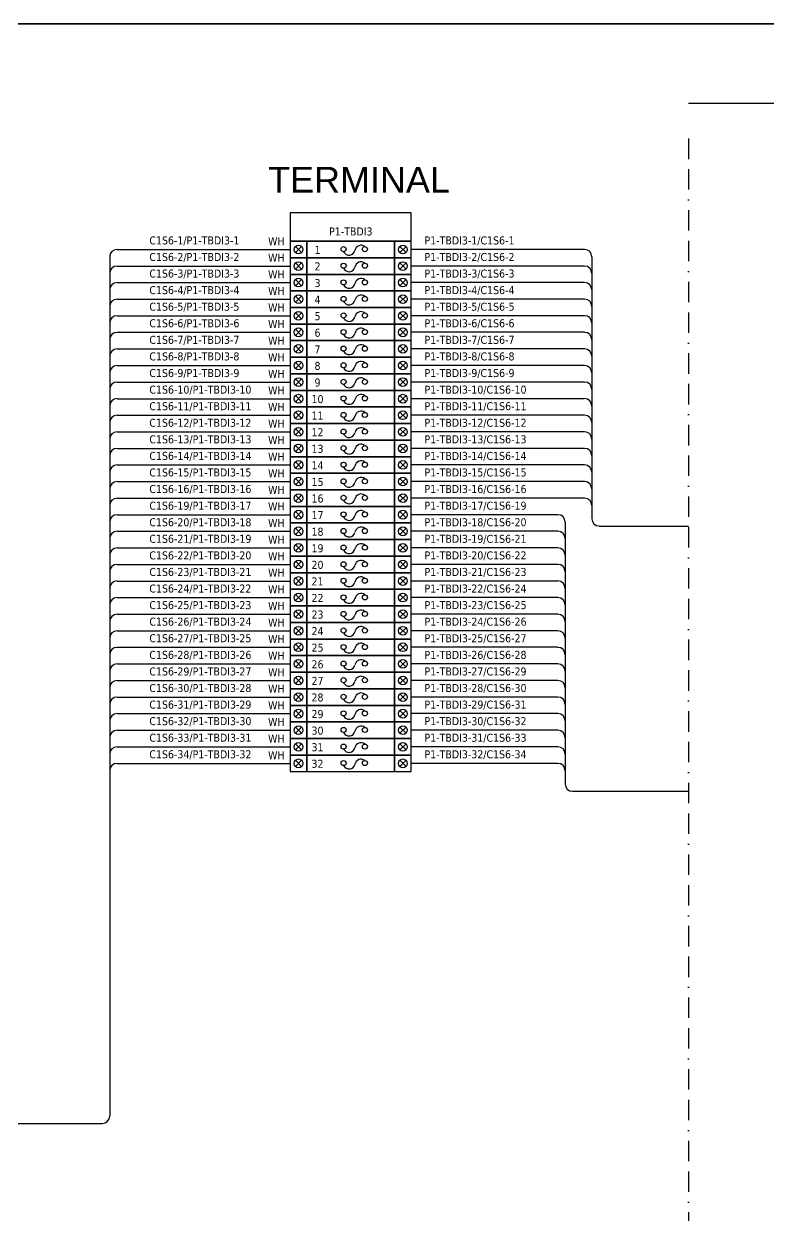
# Model space of a CAD drawing. Header units: millimetres. Extents: x 0 to 62600, y 0 to 14837.
# Drawn here: x 26452 to 27377, y 13240 to 14721 of the extents above; entities that cross this region are included whole.
import ezdxf
from ezdxf.enums import TextEntityAlignment as Align

# ---------------------------------------------------------------- set-up
doc = ezdxf.new("R2010")
doc.units = ezdxf.units.MM
doc.linetypes.add('BORDERX2', pattern=[88.9, 25.4, -12.7, 25.4, -12.7, 0, -12.7])
doc.layers.add('HELPPOINT', color=7, linetype='Continuous')
doc.layers.add('x01001-FrameArea', color=2, linetype='BORDERX2')
doc.layers.add('IE-WIRE', color=7, linetype='Continuous', lineweight=25)
doc.layers.add('power', color=7, linetype='Continuous', lineweight=25)
doc.styles.get("Standard").update_dxf_attribs({"font": 'arial.ttf'})
doc.styles.add('Tahoma', font='')
doc.styles.get('Tahoma').set_extended_font_data('Tahoma')

msp = doc.modelspace()

# ---------------------------------------------------------------- linework, layer by layer
msp.add_line((27278, 14622.5), (28054.8, 14622.5))
at = {"color": 1, "ltscale": 25.4}
for p, q in [((26797, 14444.4), (26789.4, 14436.7)), ((26789.4, 14444.4), (26797, 14436.7)), ((26919.1, 14444.4), (26926.8, 14436.7)), ((26926.8, 14444.4), (26919.1, 14436.7)), ((26797, 14423.8), (26789.4, 14416.1)), ((26789.4, 14423.8), (26797, 14416.1)), ((26919.1, 14423.8), (26926.8, 14416.1)), ((26926.8, 14423.8), (26919.1, 14416.1)), ((26797, 14403.2), (26789.4, 14395.5)), ((26789.4, 14403.2), (26797, 14395.5)), ((26919.1, 14403.2), (26926.8, 14395.5)), ((26926.8, 14403.2), (26919.1, 14395.5)), ((26797, 14382.5), (26789.4, 14374.9)), ((26789.4, 14382.5), (26797, 14374.9)), ((26919.1, 14382.5), (26926.8, 14374.9)), ((26926.8, 14382.5), (26919.1, 14374.9)), ((26797, 14361.9), (26789.4, 14354.3)), ((26789.4, 14361.9), (26797, 14354.3)), ((26919.1, 14361.9), (26926.8, 14354.3)), ((26926.8, 14361.9), (26919.1, 14354.3)), ((26797, 14341.3), (26789.4, 14333.7)), ((26789.4, 14341.3), (26797, 14333.7)), ((26919.1, 14341.3), (26926.8, 14333.7)), ((26926.8, 14341.3), (26919.1, 14333.7)), ((26797, 14320.7), (26789.4, 14313)), ((26789.4, 14320.7), (26797, 14313)), ((26919.1, 14320.7), (26926.8, 14313)), ((26926.8, 14320.7), (26919.1, 14313)), ((26797, 14300.1), (26789.4, 14292.4)), ((26789.4, 14300.1), (26797, 14292.4)), ((26919.1, 14300.1), (26926.8, 14292.4)), ((26926.8, 14300.1), (26919.1, 14292.4)), ((26797, 14279.5), (26789.4, 14271.8)), ((26789.4, 14279.5), (26797, 14271.8)), ((26919.1, 14279.5), (26926.8, 14271.8)), ((26926.8, 14279.5), (26919.1, 14271.8)), ((26797, 14258.9), (26789.4, 14251.2)), ((26789.4, 14258.9), (26797, 14251.2)), ((26919.1, 14258.9), (26926.8, 14251.2)), ((26926.8, 14258.9), (26919.1, 14251.2)), ((26797, 14238.3), (26789.4, 14230.6)), ((26789.4, 14238.3), (26797, 14230.6)), ((26919.1, 14238.3), (26926.8, 14230.6)), ((26926.8, 14238.3), (26919.1, 14230.6)), ((26797, 14217.7), (26789.4, 14210)), ((26789.4, 14217.7), (26797, 14210)), ((26919.1, 14217.7), (26926.8, 14210)), ((26926.8, 14217.7), (26919.1, 14210)), ((26797, 14197), (26789.4, 14189.4)), ((26789.4, 14197), (26797, 14189.4)), ((26919.1, 14197), (26926.8, 14189.4)), ((26926.8, 14197), (26919.1, 14189.4)), ((26797, 14176.4), (26789.4, 14168.8)), ((26789.4, 14176.4), (26797, 14168.8)), ((26919.1, 14176.4), (26926.8, 14168.8)), ((26926.8, 14176.4), (26919.1, 14168.8)), ((26797, 14155.8), (26789.4, 14148.1)), ((26789.4, 14155.8), (26797, 14148.1)), ((26919.1, 14155.8), (26926.8, 14148.1)), ((26926.8, 14155.8), (26919.1, 14148.1)), ((26797, 14135.2), (26789.4, 14127.5)), ((26789.4, 14135.2), (26797, 14127.5)), ((26919.1, 14135.2), (26926.8, 14127.5)), ((26926.8, 14135.2), (26919.1, 14127.5)), ((26797, 14114.6), (26789.4, 14106.9)), ((26789.4, 14114.6), (26797, 14106.9)), ((26919.1, 14114.6), (26926.8, 14106.9)), ((26926.8, 14114.6), (26919.1, 14106.9)), ((26797, 14094), (26789.4, 14086.3)), ((26789.4, 14094), (26797, 14086.3)), ((26919.1, 14094), (26926.8, 14086.3)), ((26926.8, 14094), (26919.1, 14086.3)), ((26797, 14073.4), (26789.4, 14065.7)), ((26789.4, 14073.4), (26797, 14065.7)), ((26919.1, 14073.4), (26926.8, 14065.7)), ((26926.8, 14073.4), (26919.1, 14065.7)), ((26797, 14052.8), (26789.4, 14045.1)), ((26789.4, 14052.8), (26797, 14045.1)), ((26919.1, 14052.8), (26926.8, 14045.1)), ((26926.8, 14052.8), (26919.1, 14045.1)), ((26797, 14032.1), (26789.4, 14024.5)), ((26789.4, 14032.1), (26797, 14024.5)), ((26919.1, 14032.1), (26926.8, 14024.5)), ((26926.8, 14032.1), (26919.1, 14024.5)), ((26797, 14011.5), (26789.4, 14003.9)), ((26789.4, 14011.5), (26797, 14003.9)), ((26919.1, 14011.5), (26926.8, 14003.9)), ((26926.8, 14011.5), (26919.1, 14003.9)), ((26797, 13990.9), (26789.4, 13983.3)), ((26789.4, 13990.9), (26797, 13983.3)), ((26919.1, 13990.9), (26926.8, 13983.3)), ((26926.8, 13990.9), (26919.1, 13983.3)), ((26797, 13970.3), (26789.4, 13962.6)), ((26789.4, 13970.3), (26797, 13962.6)), ((26919.1, 13970.3), (26926.8, 13962.6)), ((26926.8, 13970.3), (26919.1, 13962.6)), ((26797, 13949.7), (26789.4, 13942)), ((26789.4, 13949.7), (26797, 13942)), ((26919.1, 13949.7), (26926.8, 13942)), ((26926.8, 13949.7), (26919.1, 13942)), ((26797, 13929.1), (26789.4, 13921.4)), ((26789.4, 13929.1), (26797, 13921.4)), ((26919.1, 13929.1), (26926.8, 13921.4)), ((26926.8, 13929.1), (26919.1, 13921.4)), ((26797, 13908.5), (26789.4, 13900.8)), ((26789.4, 13908.5), (26797, 13900.8)), ((26919.1, 13908.5), (26926.8, 13900.8)), ((26926.8, 13908.5), (26919.1, 13900.8)), ((26797, 13887.9), (26789.4, 13880.2)), ((26789.4, 13887.9), (26797, 13880.2)), ((26919.1, 13887.9), (26926.8, 13880.2)), ((26926.8, 13887.9), (26919.1, 13880.2)), ((26797, 13867.3), (26789.4, 13859.6)), ((26789.4, 13867.3), (26797, 13859.6)), ((26919.1, 13867.3), (26926.8, 13859.6)), ((26926.8, 13867.3), (26919.1, 13859.6)), ((26797, 13846.6), (26789.4, 13839)), ((26789.4, 13846.6), (26797, 13839)), ((26919.1, 13846.6), (26926.8, 13839)), ((26926.8, 13846.6), (26919.1, 13839)), ((26797, 13826), (26789.4, 13818.4)), ((26789.4, 13826), (26797, 13818.4)), ((26919.1, 13826), (26926.8, 13818.4)), ((26926.8, 13826), (26919.1, 13818.4)), ((26797, 13805.4), (26789.4, 13797.7)), ((26789.4, 13805.4), (26797, 13797.7)), ((26919.1, 13805.4), (26926.8, 13797.7)), ((26926.8, 13805.4), (26919.1, 13797.7))]:
    msp.add_line(p, q, dxfattribs=at)
at = {"color": 4, "ltscale": 25.4}
msp.add_lwpolyline([(26782.9, 14450.9), (26933.2, 14450.9), (26933.2, 14486.1), (26782.9, 14486.1)], close=True, dxfattribs=at)
at = {"color": 1, "ltscale": 25.4}
for points in [[(26782.9, 14430.2), (26803.5, 14430.2), (26803.5, 14450.9), (26782.9, 14450.9)], [(26803.5, 14430.2), (26912.6, 14430.2), (26912.6, 14450.9), (26803.5, 14450.9)], [(26912.6, 14430.2), (26933.2, 14430.2), (26933.2, 14450.9), (26912.6, 14450.9)], [(26782.9, 14409.6), (26803.5, 14409.6), (26803.5, 14430.2), (26782.9, 14430.2)], [(26803.5, 14409.6), (26912.6, 14409.6), (26912.6, 14430.2), (26803.5, 14430.2)], [(26912.6, 14409.6), (26933.2, 14409.6), (26933.2, 14430.2), (26912.6, 14430.2)], [(26782.9, 14389), (26803.5, 14389), (26803.5, 14409.6), (26782.9, 14409.6)], [(26803.5, 14389), (26912.6, 14389), (26912.6, 14409.6), (26803.5, 14409.6)], [(26912.6, 14389), (26933.2, 14389), (26933.2, 14409.6), (26912.6, 14409.6)], [(26782.9, 14368.4), (26803.5, 14368.4), (26803.5, 14389), (26782.9, 14389)], [(26803.5, 14368.4), (26912.6, 14368.4), (26912.6, 14389), (26803.5, 14389)], [(26912.6, 14368.4), (26933.2, 14368.4), (26933.2, 14389), (26912.6, 14389)], [(26782.9, 14347.8), (26803.5, 14347.8), (26803.5, 14368.4), (26782.9, 14368.4)], [(26803.5, 14347.8), (26912.6, 14347.8), (26912.6, 14368.4), (26803.5, 14368.4)], [(26912.6, 14347.8), (26933.2, 14347.8), (26933.2, 14368.4), (26912.6, 14368.4)], [(26782.9, 14327.2), (26803.5, 14327.2), (26803.5, 14347.8), (26782.9, 14347.8)], [(26803.5, 14327.2), (26912.6, 14327.2), (26912.6, 14347.8), (26803.5, 14347.8)], [(26912.6, 14327.2), (26933.2, 14327.2), (26933.2, 14347.8), (26912.6, 14347.8)], [(26782.9, 14306.6), (26803.5, 14306.6), (26803.5, 14327.2), (26782.9, 14327.2)], [(26803.5, 14306.6), (26912.6, 14306.6), (26912.6, 14327.2), (26803.5, 14327.2)], [(26912.6, 14306.6), (26933.2, 14306.6), (26933.2, 14327.2), (26912.6, 14327.2)], [(26782.9, 14286), (26803.5, 14286), (26803.5, 14306.6), (26782.9, 14306.6)], [(26803.5, 14286), (26912.6, 14286), (26912.6, 14306.6), (26803.5, 14306.6)], [(26912.6, 14286), (26933.2, 14286), (26933.2, 14306.6), (26912.6, 14306.6)], [(26782.9, 14265.3), (26803.5, 14265.3), (26803.5, 14286), (26782.9, 14286)], [(26803.5, 14265.3), (26912.6, 14265.3), (26912.6, 14286), (26803.5, 14286)], [(26912.6, 14265.3), (26933.2, 14265.3), (26933.2, 14286), (26912.6, 14286)], [(26782.9, 14244.7), (26803.5, 14244.7), (26803.5, 14265.3), (26782.9, 14265.3)], [(26803.5, 14244.7), (26912.6, 14244.7), (26912.6, 14265.3), (26803.5, 14265.3)], [(26912.6, 14244.7), (26933.2, 14244.7), (26933.2, 14265.3), (26912.6, 14265.3)], [(26782.9, 14224.1), (26803.5, 14224.1), (26803.5, 14244.7), (26782.9, 14244.7)], [(26803.5, 14224.1), (26912.6, 14224.1), (26912.6, 14244.7), (26803.5, 14244.7)], [(26912.6, 14224.1), (26933.2, 14224.1), (26933.2, 14244.7), (26912.6, 14244.7)], [(26782.9, 14203.5), (26803.5, 14203.5), (26803.5, 14224.1), (26782.9, 14224.1)], [(26803.5, 14203.5), (26912.6, 14203.5), (26912.6, 14224.1), (26803.5, 14224.1)], [(26912.6, 14203.5), (26933.2, 14203.5), (26933.2, 14224.1), (26912.6, 14224.1)], [(26782.9, 14182.9), (26803.5, 14182.9), (26803.5, 14203.5), (26782.9, 14203.5)], [(26803.5, 14182.9), (26912.6, 14182.9), (26912.6, 14203.5), (26803.5, 14203.5)], [(26912.6, 14182.9), (26933.2, 14182.9), (26933.2, 14203.5), (26912.6, 14203.5)], [(26782.9, 14162.3), (26803.5, 14162.3), (26803.5, 14182.9), (26782.9, 14182.9)], [(26803.5, 14162.3), (26912.6, 14162.3), (26912.6, 14182.9), (26803.5, 14182.9)], [(26912.6, 14162.3), (26933.2, 14162.3), (26933.2, 14182.9), (26912.6, 14182.9)], [(26782.9, 14141.7), (26803.5, 14141.7), (26803.5, 14162.3), (26782.9, 14162.3)], [(26803.5, 14141.7), (26912.6, 14141.7), (26912.6, 14162.3), (26803.5, 14162.3)], [(26912.6, 14141.7), (26933.2, 14141.7), (26933.2, 14162.3), (26912.6, 14162.3)], [(26782.9, 14121.1), (26803.5, 14121.1), (26803.5, 14141.7), (26782.9, 14141.7)], [(26803.5, 14121.1), (26912.6, 14121.1), (26912.6, 14141.7), (26803.5, 14141.7)], [(26912.6, 14121.1), (26933.2, 14121.1), (26933.2, 14141.7), (26912.6, 14141.7)], [(26782.9, 14100.5), (26803.5, 14100.5), (26803.5, 14121.1), (26782.9, 14121.1)], [(26803.5, 14100.5), (26912.6, 14100.5), (26912.6, 14121.1), (26803.5, 14121.1)], [(26912.6, 14100.5), (26933.2, 14100.5), (26933.2, 14121.1), (26912.6, 14121.1)], [(26782.9, 14079.8), (26803.5, 14079.8), (26803.5, 14100.5), (26782.9, 14100.5)], [(26803.5, 14079.8), (26912.6, 14079.8), (26912.6, 14100.5), (26803.5, 14100.5)], [(26912.6, 14079.8), (26933.2, 14079.8), (26933.2, 14100.5), (26912.6, 14100.5)], [(26782.9, 14059.2), (26803.5, 14059.2), (26803.5, 14079.8), (26782.9, 14079.8)], [(26803.5, 14059.2), (26912.6, 14059.2), (26912.6, 14079.8), (26803.5, 14079.8)], [(26912.6, 14059.2), (26933.2, 14059.2), (26933.2, 14079.8), (26912.6, 14079.8)], [(26782.9, 14038.6), (26803.5, 14038.6), (26803.5, 14059.2), (26782.9, 14059.2)], [(26803.5, 14038.6), (26912.6, 14038.6), (26912.6, 14059.2), (26803.5, 14059.2)], [(26912.6, 14038.6), (26933.2, 14038.6), (26933.2, 14059.2), (26912.6, 14059.2)], [(26782.9, 14018), (26803.5, 14018), (26803.5, 14038.6), (26782.9, 14038.6)], [(26803.5, 14018), (26912.6, 14018), (26912.6, 14038.6), (26803.5, 14038.6)], [(26912.6, 14018), (26933.2, 14018), (26933.2, 14038.6), (26912.6, 14038.6)], [(26782.9, 13997.4), (26803.5, 13997.4), (26803.5, 14018), (26782.9, 14018)], [(26803.5, 13997.4), (26912.6, 13997.4), (26912.6, 14018), (26803.5, 14018)], [(26912.6, 13997.4), (26933.2, 13997.4), (26933.2, 14018), (26912.6, 14018)], [(26782.9, 13976.8), (26803.5, 13976.8), (26803.5, 13997.4), (26782.9, 13997.4)], [(26803.5, 13976.8), (26912.6, 13976.8), (26912.6, 13997.4), (26803.5, 13997.4)], [(26912.6, 13976.8), (26933.2, 13976.8), (26933.2, 13997.4), (26912.6, 13997.4)], [(26782.9, 13956.2), (26803.5, 13956.2), (26803.5, 13976.8), (26782.9, 13976.8)], [(26803.5, 13956.2), (26912.6, 13956.2), (26912.6, 13976.8), (26803.5, 13976.8)], [(26912.6, 13956.2), (26933.2, 13956.2), (26933.2, 13976.8), (26912.6, 13976.8)], [(26782.9, 13935.6), (26803.5, 13935.6), (26803.5, 13956.2), (26782.9, 13956.2)], [(26803.5, 13935.6), (26912.6, 13935.6), (26912.6, 13956.2), (26803.5, 13956.2)], [(26912.6, 13935.6), (26933.2, 13935.6), (26933.2, 13956.2), (26912.6, 13956.2)], [(26782.9, 13914.9), (26803.5, 13914.9), (26803.5, 13935.6), (26782.9, 13935.6)], [(26803.5, 13914.9), (26912.6, 13914.9), (26912.6, 13935.6), (26803.5, 13935.6)], [(26912.6, 13914.9), (26933.2, 13914.9), (26933.2, 13935.6), (26912.6, 13935.6)], [(26782.9, 13894.3), (26803.5, 13894.3), (26803.5, 13914.9), (26782.9, 13914.9)], [(26803.5, 13894.3), (26912.6, 13894.3), (26912.6, 13914.9), (26803.5, 13914.9)], [(26912.6, 13894.3), (26933.2, 13894.3), (26933.2, 13914.9), (26912.6, 13914.9)], [(26782.9, 13873.7), (26803.5, 13873.7), (26803.5, 13894.3), (26782.9, 13894.3)], [(26803.5, 13873.7), (26912.6, 13873.7), (26912.6, 13894.3), (26803.5, 13894.3)], [(26912.6, 13873.7), (26933.2, 13873.7), (26933.2, 13894.3), (26912.6, 13894.3)], [(26782.9, 13853.1), (26803.5, 13853.1), (26803.5, 13873.7), (26782.9, 13873.7)], [(26803.5, 13853.1), (26912.6, 13853.1), (26912.6, 13873.7), (26803.5, 13873.7)], [(26912.6, 13853.1), (26933.2, 13853.1), (26933.2, 13873.7), (26912.6, 13873.7)], [(26782.9, 13832.5), (26803.5, 13832.5), (26803.5, 13853.1), (26782.9, 13853.1)], [(26803.5, 13832.5), (26912.6, 13832.5), (26912.6, 13853.1), (26803.5, 13853.1)], [(26912.6, 13832.5), (26933.2, 13832.5), (26933.2, 13853.1), (26912.6, 13853.1)], [(26782.9, 13811.9), (26803.5, 13811.9), (26803.5, 13832.5), (26782.9, 13832.5)], [(26803.5, 13811.9), (26912.6, 13811.9), (26912.6, 13832.5), (26803.5, 13832.5)], [(26912.6, 13811.9), (26933.2, 13811.9), (26933.2, 13832.5), (26912.6, 13832.5)], [(26782.9, 13791.3), (26803.5, 13791.3), (26803.5, 13811.9), (26782.9, 13811.9)], [(26803.5, 13791.3), (26912.6, 13791.3), (26912.6, 13811.9), (26803.5, 13811.9)], [(26912.6, 13791.3), (26933.2, 13791.3), (26933.2, 13811.9), (26912.6, 13811.9)]]:
    msp.add_lwpolyline(points, close=True, dxfattribs=at)
for centre in [(26793.2, 14440.5), (26922.9, 14440.5), (26793.2, 14419.9), (26922.9, 14419.9), (26793.2, 14399.3), (26922.9, 14399.3), (26793.2, 14378.7), (26922.9, 14378.7), (26793.2, 14358.1), (26922.9, 14358.1), (26793.2, 14337.5), (26922.9, 14337.5), (26793.2, 14316.9), (26922.9, 14316.9), (26793.2, 14296.3), (26922.9, 14296.3), (26793.2, 14275.7), (26922.9, 14275.7), (26793.2, 14255), (26922.9, 14255), (26793.2, 14234.4), (26922.9, 14234.4), (26793.2, 14213.8), (26922.9, 14213.8), (26793.2, 14193.2), (26922.9, 14193.2), (26793.2, 14172.6), (26922.9, 14172.6), (26793.2, 14152), (26922.9, 14152), (26793.2, 14131.4), (26922.9, 14131.4), (26793.2, 14110.8), (26922.9, 14110.8), (26793.2, 14090.1), (26922.9, 14090.1), (26793.2, 14069.5), (26922.9, 14069.5), (26793.2, 14048.9), (26922.9, 14048.9), (26793.2, 14028.3), (26922.9, 14028.3), (26793.2, 14007.7), (26922.9, 14007.7), (26793.2, 13987.1), (26922.9, 13987.1), (26793.2, 13966.5), (26922.9, 13966.5), (26793.2, 13945.9), (26922.9, 13945.9), (26793.2, 13925.3), (26922.9, 13925.3), (26793.2, 13904.6), (26922.9, 13904.6), (26793.2, 13884), (26922.9, 13884), (26793.2, 13863.4), (26922.9, 13863.4), (26793.2, 13842.8), (26922.9, 13842.8), (26793.2, 13822.2), (26922.9, 13822.2), (26793.2, 13801.6), (26922.9, 13801.6)]:
    msp.add_circle(centre, 5.42, dxfattribs=at)
at = {"layer": 'HELPPOINT', "color": 4, "lineweight": 35}
msp.add_line((25159.8, 14721.1), (29053.1, 14721.1), dxfattribs=at)
msp.add_line((25159.8, 14721.1), (29053.1, 14721.1), dxfattribs=at)
at = {"layer": 'IE-WIRE', "color": 4, "ltscale": 25.4}
for p, q in [((26558.4, 14431.4), (26558.4, 13363)), ((26567.5, 14440.5), (26782.9, 14440.5)), ((27148.6, 14440.5), (26933.2, 14440.5)), ((27157.7, 14431.4), (27157.7, 14105.7)), ((26567.5, 14419.9), (26782.9, 14419.9)), ((27148.6, 14419.9), (26933.2, 14419.9)), ((26567.5, 14399.3), (26782.9, 14399.3)), ((27148.6, 14399.3), (26933.2, 14399.3)), ((26567.5, 14378.7), (26782.9, 14378.7)), ((27148.6, 14378.7), (26933.2, 14378.7)), ((26567.5, 14358.1), (26782.9, 14358.1)), ((27148.6, 14358.1), (26933.2, 14358.1)), ((26567.5, 14337.5), (26782.9, 14337.5)), ((27148.6, 14337.5), (26933.2, 14337.5)), ((26567.5, 14316.9), (26782.9, 14316.9)), ((27148.6, 14316.9), (26933.2, 14316.9)), ((26567.5, 14296.3), (26782.9, 14296.3)), ((27148.6, 14296.3), (26933.2, 14296.3)), ((26567.5, 14275.7), (26782.9, 14275.7)), ((27148.6, 14275.7), (26933.2, 14275.7)), ((26567.5, 14255), (26782.9, 14255)), ((27148.6, 14255), (26933.2, 14255)), ((26567.5, 14234.4), (26782.9, 14234.4)), ((27148.6, 14234.4), (26933.2, 14234.4)), ((26567.5, 14213.8), (26782.9, 14213.8)), ((27148.6, 14213.8), (26933.2, 14213.8)), ((26567.5, 14193.2), (26782.9, 14193.2)), ((27148.6, 14193.2), (26933.2, 14193.2)), ((26567.5, 14172.6), (26782.9, 14172.6)), ((27148.6, 14172.6), (26933.2, 14172.6)), ((26567.5, 14152), (26782.9, 14152)), ((27148.6, 14152), (26933.2, 14152)), ((26567.5, 14131.4), (26782.9, 14131.4)), ((27148.6, 14131.4), (26933.2, 14131.4)), ((26567.5, 14110.8), (26782.9, 14110.8)), ((27115.5, 14110.8), (26933.2, 14110.8)), ((27124.6, 14101.6), (27124.6, 13775.9)), ((26567.5, 14090.1), (26782.9, 14090.1)), ((27115.5, 14090.1), (26933.2, 14090.1)), ((26567.5, 14069.5), (26782.9, 14069.5)), ((27115.5, 14069.5), (26933.2, 14069.5)), ((26567.5, 14048.9), (26782.9, 14048.9)), ((27115.5, 14048.9), (26933.2, 14048.9)), ((26567.5, 14028.3), (26782.9, 14028.3)), ((27115.5, 14028.3), (26933.2, 14028.3)), ((26567.5, 14007.7), (26782.9, 14007.7)), ((27115.5, 14007.7), (26933.2, 14007.7)), ((26567.5, 13987.1), (26782.9, 13987.1)), ((27115.5, 13987.1), (26933.2, 13987.1)), ((26567.5, 13966.5), (26782.9, 13966.5)), ((27115.5, 13966.5), (26933.2, 13966.5)), ((26567.5, 13945.9), (26782.9, 13945.9)), ((27115.5, 13945.9), (26933.2, 13945.9)), ((26567.5, 13925.3), (26782.9, 13925.3)), ((27115.5, 13925.3), (26933.2, 13925.3)), ((26567.5, 13904.6), (26782.9, 13904.6)), ((27115.5, 13904.6), (26933.2, 13904.6)), ((26567.5, 13884), (26782.9, 13884)), ((27115.5, 13884), (26933.2, 13884)), ((26567.5, 13863.4), (26782.9, 13863.4)), ((27115.5, 13863.4), (26933.2, 13863.4)), ((26567.5, 13842.8), (26782.9, 13842.8)), ((27115.5, 13842.8), (26933.2, 13842.8)), ((26567.5, 13822.2), (26782.9, 13822.2)), ((27115.5, 13822.2), (26933.2, 13822.2)), ((26567.5, 13801.6), (26782.9, 13801.6)), ((27115.5, 13801.6), (26933.2, 13801.6))]:
    msp.add_line(p, q, dxfattribs=at)
at = {"layer": 'IE-WIRE', "color": 4}
for p, q in [((27166.7, 14096.7), (27278, 14096.7)), ((27133.6, 13766.9), (27278, 13766.9)), ((25507.9, 13353.9), (26549.2, 13353.9))]:
    msp.add_line(p, q, dxfattribs=at)
at = {"layer": 'IE-WIRE', "color": 4, "ltscale": 25.4}
for centre, start, end in [((26567.5, 14431.4), 90, 180), ((27148.6, 14431.4), 0, 90), ((26567.5, 14410.8), 90, 180), ((27148.6, 14410.8), 0, 90), ((26567.5, 14390.2), 90, 180), ((27148.6, 14390.2), 0, 90), ((26567.5, 14369.6), 90, 180), ((27148.6, 14369.6), 0, 90), ((26567.5, 14349), 90, 180), ((27148.6, 14349), 0, 90), ((26567.5, 14328.3), 90, 180), ((27148.6, 14328.3), 0, 90), ((26567.5, 14307.7), 90, 180), ((27148.6, 14307.7), 0, 90), ((26567.5, 14287.1), 90, 180), ((27148.6, 14287.1), 0, 90), ((26567.5, 14266.5), 90, 180), ((27148.6, 14266.5), 0, 90), ((26567.5, 14245.9), 90, 180), ((27148.6, 14245.9), 0, 90), ((26567.5, 14225.3), 90, 180), ((27148.6, 14225.3), 0, 90), ((26567.5, 14204.7), 90, 180), ((27148.6, 14204.7), 0, 90), ((26567.5, 14184.1), 90, 180), ((27148.6, 14184.1), 0, 90), ((26567.5, 14163.5), 90, 180), ((27148.6, 14163.5), 0, 90), ((26567.5, 14142.8), 90, 180), ((27148.6, 14142.8), 0, 90), ((26567.5, 14122.2), 90, 180), ((27148.6, 14122.2), 0, 90), ((26567.5, 14101.6), 90, 180), ((27115.5, 14101.6), 0, 90), ((26567.5, 14081), 90, 180), ((27115.5, 14081), 0, 90), ((26567.5, 14060.4), 90, 180), ((27115.5, 14060.4), 0, 90), ((26567.5, 14039.8), 90, 180), ((27115.5, 14039.8), 0, 90), ((26567.5, 14019.2), 90, 180), ((27115.5, 14019.2), 0, 90), ((26567.5, 13998.6), 90, 180), ((27115.5, 13998.6), 0, 90), ((26567.5, 13977.9), 90, 180), ((27115.5, 13977.9), 0, 90), ((26567.5, 13957.3), 90, 180), ((27115.5, 13957.3), 0, 90), ((26567.5, 13936.7), 90, 180), ((27115.5, 13936.7), 0, 90), ((26567.5, 13916.1), 90, 180), ((27115.5, 13916.1), 0, 90), ((26567.5, 13895.5), 90, 180), ((27115.5, 13895.5), 0, 90), ((26567.5, 13874.9), 90, 180), ((27115.5, 13874.9), 0, 90), ((26567.5, 13854.3), 90, 180), ((27115.5, 13854.3), 0, 90), ((26567.5, 13833.7), 90, 180), ((27115.5, 13833.7), 0, 90), ((26567.5, 13813.1), 90, 180), ((27115.5, 13813.1), 0, 90), ((26567.5, 13792.4), 90, 180), ((27115.5, 13792.4), 0, 90)]:
    msp.add_arc(centre, 9.14, start, end, dxfattribs=at)
at = {"layer": 'IE-WIRE', "color": 4}
for centre, radius, start, end in [((27166.7, 14105.7), 8.96, 180, 270), ((27133.6, 13775.9), 8.96, 180, 270), ((26549.2, 13363), 9.14, 270, 0)]:
    msp.add_arc(centre, radius, start, end, dxfattribs=at)
at = {"layer": 'power', "color": 1, "ltscale": 25.4}
for centre in [(26849.2, 14440.9), (26875.6, 14440.9), (26849.2, 14420.3), (26875.6, 14420.3), (26849.2, 14399.6), (26875.6, 14399.6), (26849.2, 14379), (26875.6, 14379), (26849.2, 14358.4), (26875.6, 14358.4), (26849.2, 14337.8), (26875.6, 14337.8), (26849.2, 14317.2), (26875.6, 14317.2), (26849.2, 14296.6), (26875.6, 14296.6), (26849.2, 14276), (26875.6, 14276), (26849.2, 14255.4), (26875.6, 14255.4), (26849.2, 14234.8), (26875.6, 14234.8), (26849.2, 14214.1), (26875.6, 14214.1), (26849.2, 14193.5), (26875.6, 14193.5), (26849.2, 14172.9), (26875.6, 14172.9), (26849.2, 14152.3), (26875.6, 14152.3), (26849.2, 14131.7), (26875.6, 14131.7), (26849.2, 14111.1), (26875.6, 14111.1), (26849.2, 14090.5), (26875.6, 14090.5), (26849.2, 14069.9), (26875.6, 14069.9), (26849.2, 14049.2), (26875.6, 14049.2), (26849.2, 14028.6), (26875.6, 14028.6), (26849.2, 14008), (26875.6, 14008), (26849.2, 13987.4), (26875.6, 13987.4), (26849.2, 13966.8), (26875.6, 13966.8), (26849.2, 13946.2), (26875.6, 13946.2), (26849.2, 13925.6), (26875.6, 13925.6), (26849.2, 13905), (26875.6, 13905), (26849.2, 13884.3), (26875.6, 13884.3), (26849.2, 13863.7), (26875.6, 13863.7), (26849.2, 13843.1), (26875.6, 13843.1), (26849.2, 13822.5), (26875.6, 13822.5), (26849.2, 13801.9), (26875.6, 13801.9)]:
    msp.add_circle(centre, 3.16, dxfattribs=at)
for centre, radius, start, end in [((26870.8, 14438.1), 7.66, 51.1309, 171.3254), ((26855.9, 14441), 7.52, 206.1634, 346.0383), ((26855.9, 14420.4), 7.52, 206.1634, 346.0383), ((26870.8, 14417.4), 7.66, 51.1309, 171.3254), ((26855.9, 14399.8), 7.52, 206.1634, 346.0383), ((26870.8, 14396.8), 7.66, 51.1309, 171.3254), ((26870.8, 14376.2), 7.66, 51.1309, 171.3254), ((26855.9, 14379.2), 7.52, 206.1634, 346.0383), ((26855.9, 14358.6), 7.52, 206.1634, 346.0383), ((26870.8, 14355.6), 7.66, 51.1309, 171.3254), ((26870.8, 14335), 7.66, 51.1309, 171.3254), ((26855.9, 14338), 7.52, 206.1634, 346.0383), ((26855.9, 14317.4), 7.52, 206.1634, 346.0383), ((26870.8, 14314.4), 7.66, 51.1309, 171.3254), ((26855.9, 14296.7), 7.52, 206.1634, 346.0383), ((26870.8, 14293.8), 7.66, 51.1309, 171.3254), ((26870.8, 14273.2), 7.66, 51.1309, 171.3254), ((26855.9, 14276.1), 7.52, 206.1634, 346.0383), ((26855.9, 14255.5), 7.52, 206.1634, 346.0383), ((26870.8, 14252.6), 7.66, 51.1309, 171.3254), ((26870.8, 14231.9), 7.66, 51.1309, 171.3254), ((26855.9, 14234.9), 7.52, 206.1634, 346.0383), ((26855.9, 14214.3), 7.52, 206.1634, 346.0383), ((26870.8, 14211.3), 7.66, 51.1309, 171.3254), ((26855.9, 14193.7), 7.52, 206.1634, 346.0383), ((26870.8, 14190.7), 7.66, 51.1309, 171.3254), ((26870.8, 14170.1), 7.66, 51.1309, 171.3254), ((26855.9, 14173.1), 7.52, 206.1634, 346.0383), ((26855.9, 14152.5), 7.52, 206.1634, 346.0383), ((26870.8, 14149.5), 7.66, 51.1309, 171.3254), ((26870.8, 14128.9), 7.66, 51.1309, 171.3254), ((26855.9, 14131.9), 7.52, 206.1634, 346.0383), ((26855.9, 14111.2), 7.52, 206.1634, 346.0383), ((26870.8, 14108.3), 7.66, 51.1309, 171.3254), ((26855.9, 14090.6), 7.52, 206.1634, 346.0383), ((26870.8, 14087.7), 7.66, 51.1309, 171.3254), ((26870.8, 14067), 7.66, 51.1309, 171.3254), ((26855.9, 14070), 7.52, 206.1634, 346.0383), ((26855.9, 14049.4), 7.52, 206.1634, 346.0383), ((26870.8, 14046.4), 7.66, 51.1309, 171.3254), ((26870.8, 14025.8), 7.66, 51.1309, 171.3254), ((26855.9, 14028.8), 7.52, 206.1634, 346.0383), ((26870.8, 14005.2), 7.66, 51.1309, 171.3254), ((26855.9, 14008.2), 7.52, 206.1634, 346.0383), ((26855.9, 13987.6), 7.52, 206.1634, 346.0383), ((26870.8, 13984.6), 7.66, 51.1309, 171.3254), ((26870.8, 13964), 7.66, 51.1309, 171.3254), ((26855.9, 13967), 7.52, 206.1634, 346.0383), ((26855.9, 13946.3), 7.52, 206.1634, 346.0383), ((26870.8, 13943.4), 7.66, 51.1309, 171.3254), ((26855.9, 13925.7), 7.52, 206.1634, 346.0383), ((26870.8, 13922.8), 7.66, 51.1309, 171.3254), ((26870.8, 13902.2), 7.66, 51.1309, 171.3254), ((26855.9, 13905.1), 7.52, 206.1634, 346.0383), ((26855.9, 13884.5), 7.52, 206.1634, 346.0383), ((26870.8, 13881.5), 7.66, 51.1309, 171.3254), ((26870.8, 13860.9), 7.66, 51.1309, 171.3254), ((26855.9, 13863.9), 7.52, 206.1634, 346.0383), ((26855.9, 13843.3), 7.52, 206.1634, 346.0383), ((26870.8, 13840.3), 7.66, 51.1309, 171.3254), ((26855.9, 13822.7), 7.52, 206.1634, 346.0383), ((26870.8, 13819.7), 7.66, 51.1309, 171.3254), ((26870.8, 13799.1), 7.66, 51.1309, 171.3254), ((26855.9, 13802.1), 7.52, 206.1634, 346.0383)]:
    msp.add_arc(centre, radius, start, end, dxfattribs=at)
at = {"layer": 'x01001-FrameArea'}
msp.add_line((27278, 14578.4), (27278, 12491.9), dxfattribs=at)

# ---------------------------------------------------------------- texts
at = {"color": 2}
msp.add_text('TERMINAL', height=32, dxfattribs=at).set_placement((26755.3, 14511.2))
at = {"color": 4, "style": 'Tahoma'}
for s, height, p in [('C1S6-1/P1-TBDI3-1', 9.949, (26607.7, 14446.8)), ('P1-TBDI3-1/C1S6-1', 9.949, (26949.7, 14446.8)), ('WH', 9.95, (26755.3, 14445.8)), ('C1S6-2/P1-TBDI3-2', 9.949, (26607.7, 14426.2)), ('WH', 9.95, (26755.3, 14425.2)), ('P1-TBDI3-2/C1S6-2', 9.949, (26949.7, 14426.2)), ('C1S6-3/P1-TBDI3-3', 9.949, (26607.7, 14405.6)), ('WH', 9.95, (26755.3, 14404.6)), ('P1-TBDI3-3/C1S6-3', 9.949, (26949.7, 14405.6)), ('C1S6-4/P1-TBDI3-4', 9.949, (26607.7, 14385)), ('WH', 9.95, (26755.3, 14384)), ('P1-TBDI3-4/C1S6-4', 9.949, (26949.7, 14385)), ('C1S6-5/P1-TBDI3-5', 9.949, (26607.7, 14364.4)), ('WH', 9.95, (26755.3, 14363.4)), ('P1-TBDI3-5/C1S6-5', 9.949, (26949.7, 14364.4)), ('C1S6-6/P1-TBDI3-6', 9.949, (26607.7, 14343.8)), ('P1-TBDI3-6/C1S6-6', 9.949, (26949.7, 14343.8)), ('WH', 9.95, (26755.3, 14342.7)), ('C1S6-7/P1-TBDI3-7', 9.949, (26607.7, 14323.2)), ('WH', 9.95, (26755.3, 14322.1)), ('P1-TBDI3-7/C1S6-7', 9.949, (26949.7, 14323.2)), ('C1S6-8/P1-TBDI3-8', 9.949, (26607.7, 14302.6)), ('WH', 9.95, (26755.3, 14301.5)), ('P1-TBDI3-8/C1S6-8', 9.949, (26949.7, 14302.6)), ('C1S6-9/P1-TBDI3-9', 9.949, (26607.7, 14281.9)), ('WH', 9.95, (26755.3, 14280.9)), ('P1-TBDI3-9/C1S6-9', 9.949, (26949.7, 14281.9)), ('C1S6-10/P1-TBDI3-10', 9.949, (26607.7, 14261.3)), ('WH', 9.95, (26755.3, 14260.3)), ('P1-TBDI3-10/C1S6-10', 9.949, (26949.7, 14261.3)), ('C1S6-11/P1-TBDI3-11', 9.949, (26607.7, 14240.7)), ('WH', 9.95, (26755.3, 14239.7)), ('P1-TBDI3-11/C1S6-11', 9.949, (26949.7, 14240.7)), ('C1S6-12/P1-TBDI3-12', 9.949, (26607.7, 14220.1)), ('WH', 9.95, (26755.3, 14219.1)), ('P1-TBDI3-12/C1S6-12', 9.949, (26949.7, 14220.1)), ('C1S6-13/P1-TBDI3-13', 9.949, (26607.7, 14199.5)), ('WH', 9.95, (26755.3, 14198.5)), ('P1-TBDI3-13/C1S6-13', 9.949, (26949.7, 14199.5)), ('C1S6-14/P1-TBDI3-14', 9.949, (26607.7, 14178.9)), ('WH', 9.95, (26755.3, 14177.8)), ('P1-TBDI3-14/C1S6-14', 9.949, (26949.7, 14178.9)), ('C1S6-15/P1-TBDI3-15', 9.949, (26607.7, 14158.3)), ('WH', 9.95, (26755.3, 14157.2)), ('P1-TBDI3-15/C1S6-15', 9.949, (26949.7, 14158.3)), ('C1S6-16/P1-TBDI3-16', 9.949, (26607.7, 14137.7)), ('WH', 9.95, (26755.3, 14136.6)), ('P1-TBDI3-16/C1S6-16', 9.949, (26949.7, 14137.7)), ('C1S6-19/P1-TBDI3-17', 9.949, (26607.7, 14117)), ('WH', 9.95, (26755.3, 14116)), ('P1-TBDI3-17/C1S6-19', 9.949, (26949.7, 14117)), ('C1S6-20/P1-TBDI3-18', 9.949, (26607.7, 14096.4)), ('WH', 9.95, (26755.3, 14095.4)), ('P1-TBDI3-18/C1S6-20', 9.949, (26949.7, 14096.4)), ('C1S6-21/P1-TBDI3-19', 9.949, (26607.7, 14075.8)), ('WH', 9.95, (26755.3, 14074.8)), ('P1-TBDI3-19/C1S6-21', 9.949, (26949.7, 14075.8)), ('C1S6-22/P1-TBDI3-20', 9.949, (26607.7, 14055.2)), ('WH', 9.95, (26755.3, 14054.2)), ('P1-TBDI3-20/C1S6-22', 9.949, (26949.7, 14055.2)), ('C1S6-23/P1-TBDI3-21', 9.949, (26607.7, 14034.6)), ('WH', 9.95, (26755.3, 14033.6)), ('P1-TBDI3-21/C1S6-23', 9.949, (26949.7, 14034.6)), ('C1S6-24/P1-TBDI3-22', 9.949, (26607.7, 14014)), ('WH', 9.95, (26755.3, 14013)), ('P1-TBDI3-22/C1S6-24', 9.949, (26949.7, 14014)), ('C1S6-25/P1-TBDI3-23', 9.949, (26607.7, 13993.4)), ('WH', 9.95, (26755.3, 13992.3)), ('P1-TBDI3-23/C1S6-25', 9.949, (26949.7, 13993.4)), ('C1S6-26/P1-TBDI3-24', 9.949, (26607.7, 13972.8)), ('P1-TBDI3-24/C1S6-26', 9.949, (26949.7, 13972.8)), ('WH', 9.95, (26755.3, 13971.7)), ('C1S6-27/P1-TBDI3-25', 9.949, (26607.7, 13952.2)), ('WH', 9.95, (26755.3, 13951.1)), ('P1-TBDI3-25/C1S6-27', 9.949, (26949.7, 13952.2)), ('C1S6-28/P1-TBDI3-26', 9.949, (26607.7, 13931.5)), ('WH', 9.95, (26755.3, 13930.5)), ('P1-TBDI3-26/C1S6-28', 9.949, (26949.7, 13931.5)), ('C1S6-29/P1-TBDI3-27', 9.949, (26607.7, 13910.9)), ('WH', 9.95, (26755.3, 13909.9)), ('P1-TBDI3-27/C1S6-29', 9.949, (26949.7, 13910.9)), ('C1S6-30/P1-TBDI3-28', 9.949, (26607.7, 13890.3)), ('WH', 9.95, (26755.3, 13889.3)), ('P1-TBDI3-28/C1S6-30', 9.949, (26949.7, 13890.3)), ('C1S6-31/P1-TBDI3-29', 9.949, (26607.7, 13869.7)), ('P1-TBDI3-29/C1S6-31', 9.949, (26949.7, 13869.7)), ('WH', 9.95, (26755.3, 13868.7)), ('C1S6-32/P1-TBDI3-30', 9.949, (26607.7, 13849.1)), ('WH', 9.95, (26755.3, 13848.1)), ('P1-TBDI3-30/C1S6-32', 9.949, (26949.7, 13849.1)), ('C1S6-33/P1-TBDI3-31', 9.949, (26607.7, 13828.5)), ('WH', 9.95, (26755.3, 13827.4)), ('P1-TBDI3-31/C1S6-33', 9.949, (26949.7, 13828.5)), ('C1S6-34/P1-TBDI3-32', 9.949, (26607.7, 13807.9)), ('WH', 9.95, (26755.3, 13806.8)), ('P1-TBDI3-32/C1S6-34', 9.949, (26949.7, 13807.9))]:
    msp.add_text(s, height=height, dxfattribs=at).set_placement(p)
msp.add_text('P1-TBDI3', height=9.95, dxfattribs=at).set_placement((26858.1, 14462.9), align=Align.MIDDLE_CENTER)
at = {"layer": 'power', "color": 7, "style": 'Tahoma'}
for s, p in [('1', (26816.7, 14440)), ('2', (26816.7, 14419.4)), ('3', (26816.7, 14398.8)), ('4', (26816.7, 14378.2)), ('5', (26816.7, 14357.6)), ('6', (26816.7, 14337)), ('7', (26816.7, 14316.4)), ('8', (26816.7, 14295.8)), ('9', (26816.7, 14275.1)), ('10', (26816.7, 14254.5)), ('11', (26816.7, 14233.9)), ('12', (26816.7, 14213.3)), ('13', (26816.7, 14192.7)), ('14', (26816.7, 14172.1)), ('15', (26816.7, 14151.5)), ('16', (26816.7, 14130.9)), ('17', (26816.7, 14110.2)), ('18', (26816.7, 14089.6)), ('19', (26816.7, 14069)), ('20', (26816.7, 14048.4)), ('21', (26816.7, 14027.8)), ('22', (26816.7, 14007.2)), ('23', (26816.7, 13986.6)), ('24', (26816.7, 13966)), ('25', (26816.7, 13945.4)), ('26', (26816.7, 13924.7)), ('27', (26816.7, 13904.1)), ('28', (26816.7, 13883.5)), ('29', (26816.7, 13862.9)), ('30', (26816.7, 13842.3)), ('31', (26816.7, 13821.7)), ('32', (26816.7, 13801.1))]:
    msp.add_text(s, height=9.97, dxfattribs=at).set_placement(p, align=Align.MIDDLE_CENTER)

doc.saveas('drawing.dxf')
